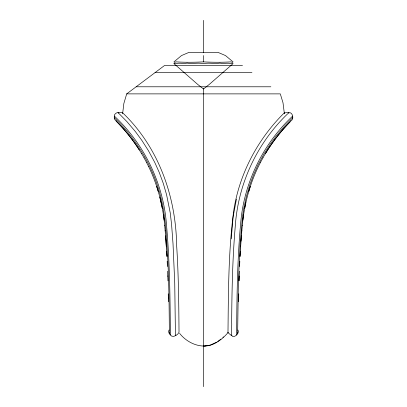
<?xml version="1.0" encoding="UTF-8"?>
<svg xmlns="http://www.w3.org/2000/svg" width="407" height="407" viewBox="0 0 407 407"><rect width="100%" height="100%" fill="white"/><g stroke="black" fill="none" stroke-linecap="round" stroke-linejoin="round"><path stroke-width="0.61" d="M237.937 330.006C238.929 331.736 237.932 333.587 236.762 334.91C228.454 341.743 232.361 326.053 231.654 323.021C231.893 290.593 232.534 258.14 235.302 225.819C238.151 183.705 257.112 143.055 287.601 113.884C291.565 109.315 295.238 119.124 290.74 120.894M237.652 332.87L237.637 333.715L238.365 282.295L240.089 244.154L242.465 216.834L243.89 207.896L246.454 196.291L249.72 185.19L253.597 174.725L258.002 164.957L264.001 153.882L270.248 144.109L276.47 135.643L284.381 126.282L292.725 117.699L292.394 118.025M231.568 335.063L231.558 335.643L227.981 332.661C228.449 291.86 228.342 250.86 233.776 210.353C239.53 173.489 257.824 139.006 284.31 112.846L288.955 112.576L288.741 112.785M236.64 334.936L236.66 332.804C236.889 295.925 237.337 258.989 240.756 222.242C244.215 182.112 263.451 143.376 292.653 116.097M238.599 301.755L238.665 297.807M238.66 297.929L238.741 293.778M239.051 280.881L239.382 271.184M239.062 280.667L239.209 275.992M239.57 266.544L239.815 261.218M122.66 113.451L122.69 112.846C119.75 111.711 113.894 112.22 114.286 116.565C114.123 118.234 114.581 120.146 116.26 120.894M240.059 256.532L240.685 246.098M240.074 256.252L240.364 251.205M231.217 238.889L233.15 216.631L236.431 199.13M240.674 246.301L241.427 235.79M241.03 241.107L241.855 230.611M122.69 113.182L123.85 103.495L126.694 93.88L164.504 65.522L242.496 65.522M241.834 230.871L242.333 225.3M242.318 225.427C244.327 203.419 250.315 181.695 260.633 162.113M242.893 220.039L243.691 214.209M244.673 208.435L245.838 202.742M248.687 191.682L250.351 186.34M169.063 330.006C168.122 331.649 168.971 333.475 170.111 334.747C172.456 338.482 177.727 335.109 179.019 332.346C178.805 303.495 178.536 274.623 176.663 245.823C175.966 196.591 158.725 147.334 122.69 112.846M260.607 162.159L262.968 157.824M262.932 157.885C270.309 144.811 279.421 132.723 289.932 122.003M265.308 153.805C272.461 141.895 281.089 130.896 290.873 121.037M227.981 332.661L228.174 332.427C224.705 336.523 220.67 340.211 215.939 342.791C203.658 350.224 187.851 344.001 179.594 333.318M222.888 337.352L223.377 336.884M220.899 339.112L217.73 341.478M216.661 342.16L210.134 345.126L204.609 346.092M208.175 345.431L203.5 346.123M203.5 61.874C194.393 62.352 185.19 62.444 176.2 61.874L174.522 62.357L173.962 61.874L181.502 55.561L189.031 52.366L217.969 52.366L225.498 55.561L233.038 61.874L232.478 62.357L230.8 61.874C221.81 62.444 212.607 62.352 203.5 61.874L203.5 55.556M155.052 72.609L251.948 72.609M136.147 86.788L270.853 86.788M126.694 93.88L280.306 93.88L283.013 102.818L284.335 113.35M114.347 116.097C144.231 143.976 163.568 183.852 166.499 224.923C169.739 261.411 170.136 298.809 170.36 334.93M118.544 113.054L118.045 112.576L126.964 121.657L135.348 131.542L141.885 140.435L148.443 150.717L154.691 162.296L159.269 172.482L163.238 183.277L166.575 194.714L170.218 212.775L171.581 224.45L173.016 243.707L174.74 283.053L175.442 335.643L175.432 335.063M114.326 117.755C137.754 140.115 155.143 170.029 161.92 202.045C166.102 221.032 166.59 240.552 167.801 259.89C168.732 278.999 169.037 298.127 169.231 317.257C169.261 319.933 169.388 337.505 169.348 332.87M116.127 121.037C125.911 130.896 134.539 141.895 141.692 153.805M116.148 121.057C124.847 129.833 132.646 139.504 139.291 149.929M141.651 153.734L144.068 157.885M144.032 157.824L146.393 162.159M146.367 162.113L148.657 166.631M148.636 166.6C157.585 184.992 162.82 205.087 164.682 225.427M156.649 186.34L158.313 191.682M159.824 197.151L162.327 208.435M163.309 214.209L164.107 220.039M164.667 225.3L165.166 230.871M165.145 230.611L166.326 246.301M165.573 235.79L166.941 256.532M166.636 251.205L166.926 256.252M284.31 112.846L284.34 113.451M167.185 261.218L167.43 266.544M167.618 271.184L167.801 276.231M167.791 275.992L167.949 280.881M168.259 293.778L168.34 297.929M168.335 297.807L168.401 301.755M203.5 20.35L203.5 52.783M203.5 88.395L203.5 386.65M174.099 63.258L173.962 63.64L197.583 84.305L203.5 88.996L209.417 84.305L233.038 63.64L232.478 63.131L230.8 63.64C227.228 62.495 223.565 64.118 219.928 63.131C214.458 64.082 208.979 62.454 203.5 63.64C198.021 62.454 192.542 64.082 187.072 63.131C183.435 64.118 179.772 62.495 176.2 63.64L174.099 63.258"/></g></svg>
